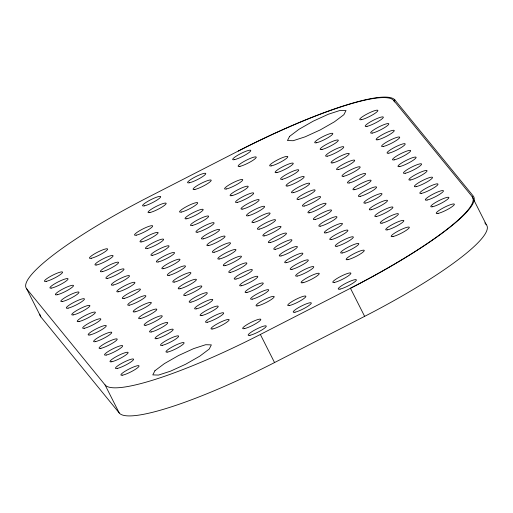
<?xml version="1.0" encoding="UTF-8"?>
<svg xmlns="http://www.w3.org/2000/svg" width="513" height="513" viewBox="0 0 513 513"><rect width="100%" height="100%" fill="white"/><g stroke="black" fill="none" stroke-linecap="round" stroke-linejoin="round"><path stroke-width="0.77" d="M239.584 150.38L148.366 197.159A155.76 25.977 -26.8 0 0 26.657 288.787L40.841 316.867L119.24 412.991A155.76 25.977 -26.8 0 0 274.545 362.556L364.634 316.354A155.76 25.977 -26.8 0 0 486.343 224.726L472.159 196.639L393.76 100.522A155.76 25.977 -26.8 0 0 238.455 150.957A156.394 26.08 -26.8 0 1 394.888 99.945M26.657 288.787L105.05 384.904A155.76 25.977 -26.8 0 0 260.36 334.47L350.45 288.274A156.394 26.08 -26.8 0 0 473.281 196.062L394.818 99.862L393.76 100.522L394.471 101.927M484.823 222.866L486.343 224.726M364.634 316.354L350.45 288.274A155.76 25.977 -26.8 0 0 472.159 196.639M260.36 334.47L274.545 362.556M105.05 384.904L119.24 412.991M40.841 316.867A155.76 25.977 -26.8 0 1 39.834 314.206M154.945 370.719L152.797 374.907L158.498 375.074L170.508 371.175L185.629 364.249L199.788 356.157L209.208 349.071L211.356 344.877L205.655 344.717L193.638 348.616L178.524 355.541L164.359 363.634L154.945 370.719M289.608 136.362L287.46 140.549L293.16 140.716L305.177 136.811L320.292 129.892L334.457 121.799L343.87 114.707L346.019 110.519L340.318 110.353L328.301 114.258L313.186 121.183L299.028 129.27L289.608 136.362M73.571 314.841A10.132 1.686 -26.8 0 0 89.179 306.838A10.132 1.686 -26.8 0 0 79.739 308.826A10.132 1.686 -26.8 0 0 73.571 314.841M196.441 308.826A10.132 1.686 -26.8 0 0 212.042 300.823A10.132 1.686 -26.8 0 0 202.603 302.817A10.132 1.686 -26.8 0 0 196.441 308.826M241.482 285.728A10.132 1.686 -26.8 0 0 257.084 277.725A10.132 1.686 -26.8 0 0 247.644 279.72A10.132 1.686 -26.8 0 0 241.482 285.728M118.618 291.737A10.132 1.686 -26.8 0 0 134.22 283.734A10.132 1.686 -26.8 0 0 124.781 285.728A10.132 1.686 -26.8 0 0 118.618 291.737M286.523 262.63A10.132 1.686 -26.8 0 0 302.131 254.628A10.132 1.686 -26.8 0 0 292.686 256.615A10.132 1.686 -26.8 0 0 286.523 262.63M163.66 268.639A10.132 1.686 -26.8 0 0 179.261 260.636A10.132 1.686 -26.8 0 0 169.822 262.63A10.132 1.686 -26.8 0 0 163.66 268.639M331.571 239.526A10.132 1.686 -26.8 0 0 347.173 231.53A10.132 1.686 -26.8 0 0 337.734 233.518A10.132 1.686 -26.8 0 0 331.571 239.526M208.701 245.541A10.132 1.686 -26.8 0 0 224.309 237.538A10.132 1.686 -26.8 0 0 214.87 239.526A10.132 1.686 -26.8 0 0 208.701 245.541M376.613 216.428A10.132 1.686 -26.8 0 0 392.214 208.425A10.132 1.686 -26.8 0 0 382.775 210.42A10.132 1.686 -26.8 0 0 376.613 216.428M253.749 222.437A10.132 1.686 -26.8 0 0 269.351 214.44A10.132 1.686 -26.8 0 0 259.911 216.428A10.132 1.686 -26.8 0 0 253.749 222.437M421.654 193.33A10.132 1.686 -26.8 0 0 437.262 185.328A10.132 1.686 -26.8 0 0 427.816 187.316A10.132 1.686 -26.8 0 0 421.654 193.33M117.278 368.424A10.132 1.686 -26.8 0 0 132.88 360.421A10.132 1.686 -26.8 0 0 123.441 362.415A10.132 1.686 -26.8 0 0 117.278 368.424M111.815 361.729A10.132 1.686 -26.8 0 0 127.416 353.726A10.132 1.686 -26.8 0 0 117.977 355.714A10.132 1.686 -26.8 0 0 111.815 361.729M298.79 199.339A10.132 1.686 -26.8 0 0 314.392 191.336A10.132 1.686 -26.8 0 0 304.953 193.33A10.132 1.686 -26.8 0 0 298.79 199.339M156.856 338.625A10.132 1.686 -26.8 0 0 172.464 330.622A10.132 1.686 -26.8 0 0 163.019 332.616A10.132 1.686 -26.8 0 0 156.856 338.625M343.832 176.241A10.132 1.686 -26.8 0 0 359.44 168.238A10.132 1.686 -26.8 0 0 349.994 170.226A10.132 1.686 -26.8 0 0 343.832 176.241M427.117 200.025A10.132 1.686 -26.8 0 0 442.725 192.022A10.132 1.686 -26.8 0 0 433.28 194.017A10.132 1.686 -26.8 0 0 427.117 200.025M388.88 153.137A10.132 1.686 -26.8 0 0 404.481 145.141A10.132 1.686 -26.8 0 0 395.042 147.128A10.132 1.686 -26.8 0 0 388.88 153.137M201.904 315.527A10.132 1.686 -26.8 0 0 217.506 307.524A10.132 1.686 -26.8 0 0 208.066 309.519A10.132 1.686 -26.8 0 0 201.904 315.527M246.945 292.429A10.132 1.686 -26.8 0 0 262.547 284.426A10.132 1.686 -26.8 0 0 253.108 286.414A10.132 1.686 -26.8 0 0 246.945 292.429M79.034 321.536A10.132 1.686 -26.8 0 0 94.642 313.533A10.132 1.686 -26.8 0 0 85.196 315.527A10.132 1.686 -26.8 0 0 79.034 321.536M291.987 269.325A10.132 1.686 -26.8 0 0 307.595 261.322A10.132 1.686 -26.8 0 0 298.149 263.316A10.132 1.686 -26.8 0 0 291.987 269.325M124.082 298.438A10.132 1.686 -26.8 0 0 139.683 290.435A10.132 1.686 -26.8 0 0 130.244 292.429A10.132 1.686 -26.8 0 0 124.082 298.438M337.035 246.227A10.132 1.686 -26.8 0 0 352.636 238.224A10.132 1.686 -26.8 0 0 343.197 240.219A10.132 1.686 -26.8 0 0 337.035 246.227M169.123 275.34A10.132 1.686 -26.8 0 0 184.725 267.337A10.132 1.686 -26.8 0 0 175.286 269.325A10.132 1.686 -26.8 0 0 169.123 275.34M382.076 223.129A10.132 1.686 -26.8 0 0 397.678 215.127A10.132 1.686 -26.8 0 0 388.238 217.114A10.132 1.686 -26.8 0 0 382.076 223.129M214.165 252.236A10.132 1.686 -26.8 0 0 229.773 244.233A10.132 1.686 -26.8 0 0 220.327 246.227A10.132 1.686 -26.8 0 0 214.165 252.236M259.212 229.138A10.132 1.686 -26.8 0 0 274.814 221.135A10.132 1.686 -26.8 0 0 265.375 223.129A10.132 1.686 -26.8 0 0 259.212 229.138M304.254 206.04A10.132 1.686 -26.8 0 0 319.856 198.037A10.132 1.686 -26.8 0 0 310.416 200.025A10.132 1.686 -26.8 0 0 304.254 206.04M162.32 345.326A10.132 1.686 -26.8 0 0 177.928 337.323A10.132 1.686 -26.8 0 0 168.482 339.317A10.132 1.686 -26.8 0 0 162.32 345.326M349.295 182.936A10.132 1.686 -26.8 0 0 364.903 174.933A10.132 1.686 -26.8 0 0 355.458 176.927A10.132 1.686 -26.8 0 0 349.295 182.936M122.742 375.125A10.132 1.686 -26.8 0 0 138.343 367.122A10.132 1.686 -26.8 0 0 128.904 369.11A10.132 1.686 -26.8 0 0 122.742 375.125M207.367 322.222A10.132 1.686 -26.8 0 0 222.969 314.225A10.132 1.686 -26.8 0 0 213.53 316.213A10.132 1.686 -26.8 0 0 207.367 322.222M394.343 159.838A10.132 1.686 -26.8 0 0 409.945 151.835A10.132 1.686 -26.8 0 0 400.506 153.829A10.132 1.686 -26.8 0 0 394.343 159.838M252.409 299.124A10.132 1.686 -26.8 0 0 268.01 291.121A10.132 1.686 -26.8 0 0 258.571 293.115A10.132 1.686 -26.8 0 0 252.409 299.124M84.498 328.237A10.132 1.686 -26.8 0 0 100.106 320.234A10.132 1.686 -26.8 0 0 90.66 322.222A10.132 1.686 -26.8 0 0 84.498 328.237M297.45 276.026A10.132 1.686 -26.8 0 0 313.058 268.023A10.132 1.686 -26.8 0 0 303.613 270.018A10.132 1.686 -26.8 0 0 297.45 276.026M129.545 305.132A10.132 1.686 -26.8 0 0 145.147 297.136A10.132 1.686 -26.8 0 0 135.708 299.124A10.132 1.686 -26.8 0 0 129.545 305.132M342.498 252.928A10.132 1.686 -26.8 0 0 358.1 244.925A10.132 1.686 -26.8 0 0 348.66 246.913A10.132 1.686 -26.8 0 0 342.498 252.928M174.587 282.035A10.132 1.686 -26.8 0 0 190.188 274.032A10.132 1.686 -26.8 0 0 180.749 276.026A10.132 1.686 -26.8 0 0 174.587 282.035M387.539 229.824A10.132 1.686 -26.8 0 0 403.141 221.821A10.132 1.686 -26.8 0 0 393.702 223.815A10.132 1.686 -26.8 0 0 387.539 229.824M219.628 258.937A10.132 1.686 -26.8 0 0 235.236 250.934A10.132 1.686 -26.8 0 0 225.791 252.928A10.132 1.686 -26.8 0 0 219.628 258.937M432.581 206.726A10.132 1.686 -26.8 0 0 448.189 198.723A10.132 1.686 -26.8 0 0 438.743 200.718A10.132 1.686 -26.8 0 0 432.581 206.726M264.676 235.839A10.132 1.686 -26.8 0 0 280.278 227.836A10.132 1.686 -26.8 0 0 270.838 229.824A10.132 1.686 -26.8 0 0 264.676 235.839M309.717 212.735A10.132 1.686 -26.8 0 0 325.319 204.732A10.132 1.686 -26.8 0 0 315.88 206.726A10.132 1.686 -26.8 0 0 309.717 212.735M167.783 352.021A10.132 1.686 -26.8 0 0 183.391 344.018A10.132 1.686 -26.8 0 0 173.945 346.012A10.132 1.686 -26.8 0 0 167.783 352.021M354.759 189.637A10.132 1.686 -26.8 0 0 370.367 181.634A10.132 1.686 -26.8 0 0 360.921 183.628A10.132 1.686 -26.8 0 0 354.759 189.637M212.831 328.923A10.132 1.686 -26.8 0 0 228.432 320.92A10.132 1.686 -26.8 0 0 218.993 322.914A10.132 1.686 -26.8 0 0 212.831 328.923M399.807 166.539A10.132 1.686 -26.8 0 0 415.408 158.536A10.132 1.686 -26.8 0 0 405.969 160.524A10.132 1.686 -26.8 0 0 399.807 166.539M257.872 305.825A10.132 1.686 -26.8 0 0 273.474 297.822A10.132 1.686 -26.8 0 0 264.035 299.81A10.132 1.686 -26.8 0 0 257.872 305.825M89.961 334.931A10.132 1.686 -26.8 0 0 105.569 326.928A10.132 1.686 -26.8 0 0 96.123 328.923A10.132 1.686 -26.8 0 0 89.961 334.931M302.914 282.721A10.132 1.686 -26.8 0 0 318.522 274.724A10.132 1.686 -26.8 0 0 309.076 276.712A10.132 1.686 -26.8 0 0 302.914 282.721M135.009 311.833A10.132 1.686 -26.8 0 0 150.61 303.831A10.132 1.686 -26.8 0 0 141.171 305.825A10.132 1.686 -26.8 0 0 135.009 311.833M347.961 259.623A10.132 1.686 -26.8 0 0 363.563 251.62A10.132 1.686 -26.8 0 0 354.124 253.614A10.132 1.686 -26.8 0 0 347.961 259.623M180.05 288.736A10.132 1.686 -26.8 0 0 195.652 280.733A10.132 1.686 -26.8 0 0 186.213 282.721A10.132 1.686 -26.8 0 0 180.05 288.736M393.003 236.525A10.132 1.686 -26.8 0 0 408.605 228.522A10.132 1.686 -26.8 0 0 399.165 230.51A10.132 1.686 -26.8 0 0 393.003 236.525M225.092 265.631A10.132 1.686 -26.8 0 0 240.7 257.635A10.132 1.686 -26.8 0 0 231.254 259.623A10.132 1.686 -26.8 0 0 225.092 265.631M438.044 213.421A10.132 1.686 -26.8 0 0 453.646 205.424A10.132 1.686 -26.8 0 0 444.207 207.412A10.132 1.686 -26.8 0 0 438.044 213.421M270.139 242.534A10.132 1.686 -26.8 0 0 285.741 234.531A10.132 1.686 -26.8 0 0 276.302 236.525A10.132 1.686 -26.8 0 0 270.139 242.534M334.591 282.394A10.132 1.686 -26.8 0 0 350.193 274.391A10.132 1.686 -26.8 0 0 340.754 276.385A10.132 1.686 -26.8 0 0 334.591 282.394M315.181 219.436A10.132 1.686 -26.8 0 0 330.782 211.433A10.132 1.686 -26.8 0 0 321.343 213.421A10.132 1.686 -26.8 0 0 315.181 219.436M289.544 305.491A10.132 1.686 -26.8 0 0 305.152 297.495A10.132 1.686 -26.8 0 0 295.706 299.483A10.132 1.686 -26.8 0 0 289.544 305.491M360.222 196.332A10.132 1.686 -26.8 0 0 375.83 188.335A10.132 1.686 -26.8 0 0 366.385 190.323A10.132 1.686 -26.8 0 0 360.222 196.332M244.502 328.596A10.132 1.686 -26.8 0 0 260.104 320.593A10.132 1.686 -26.8 0 0 250.665 322.581A10.132 1.686 -26.8 0 0 244.502 328.596M405.27 173.234A10.132 1.686 -26.8 0 0 420.872 165.231A10.132 1.686 -26.8 0 0 411.432 167.225A10.132 1.686 -26.8 0 0 405.27 173.234M340.048 289.095A10.132 1.686 -26.8 0 0 355.656 281.092A10.132 1.686 -26.8 0 0 346.217 283.08A10.132 1.686 -26.8 0 0 340.048 289.095M95.424 341.632A10.132 1.686 -26.8 0 0 111.032 333.63A10.132 1.686 -26.8 0 0 101.587 335.624A10.132 1.686 -26.8 0 0 95.424 341.632M295.007 312.193A10.132 1.686 -26.8 0 0 310.609 304.19A10.132 1.686 -26.8 0 0 301.169 306.184A10.132 1.686 -26.8 0 0 295.007 312.193M140.472 318.535A10.132 1.686 -26.8 0 0 156.074 310.532A10.132 1.686 -26.8 0 0 146.635 312.52A10.132 1.686 -26.8 0 0 140.472 318.535M249.966 335.29A10.132 1.686 -26.8 0 0 265.567 327.288A10.132 1.686 -26.8 0 0 256.128 329.282A10.132 1.686 -26.8 0 0 249.966 335.29M185.514 295.43A10.132 1.686 -26.8 0 0 201.115 287.427A10.132 1.686 -26.8 0 0 191.676 289.422A10.132 1.686 -26.8 0 0 185.514 295.43M230.555 272.332A10.132 1.686 -26.8 0 0 246.157 264.33A10.132 1.686 -26.8 0 0 236.717 266.324A10.132 1.686 -26.8 0 0 230.555 272.332M275.603 249.235A10.132 1.686 -26.8 0 0 291.204 241.232A10.132 1.686 -26.8 0 0 281.765 243.22A10.132 1.686 -26.8 0 0 275.603 249.235M320.644 226.13A10.132 1.686 -26.8 0 0 336.246 218.128A10.132 1.686 -26.8 0 0 326.807 220.122A10.132 1.686 -26.8 0 0 320.644 226.13M365.686 203.033A10.132 1.686 -26.8 0 0 381.287 195.03A10.132 1.686 -26.8 0 0 371.848 197.024A10.132 1.686 -26.8 0 0 365.686 203.033M410.727 179.935A10.132 1.686 -26.8 0 0 426.335 171.932A10.132 1.686 -26.8 0 0 416.896 173.92A10.132 1.686 -26.8 0 0 410.727 179.935M100.888 348.327A10.132 1.686 -26.8 0 0 116.489 340.331A10.132 1.686 -26.8 0 0 107.05 342.318A10.132 1.686 -26.8 0 0 100.888 348.327M145.929 325.229A10.132 1.686 -26.8 0 0 161.537 317.226A10.132 1.686 -26.8 0 0 152.098 319.221A10.132 1.686 -26.8 0 0 145.929 325.229M190.977 302.131A10.132 1.686 -26.8 0 0 206.579 294.129A10.132 1.686 -26.8 0 0 197.139 296.123A10.132 1.686 -26.8 0 0 190.977 302.131M236.018 279.027A10.132 1.686 -26.8 0 0 251.62 271.031A10.132 1.686 -26.8 0 0 242.181 273.019A10.132 1.686 -26.8 0 0 236.018 279.027M281.06 255.929A10.132 1.686 -26.8 0 0 296.668 247.926A10.132 1.686 -26.8 0 0 287.229 249.921A10.132 1.686 -26.8 0 0 281.06 255.929M326.108 232.831A10.132 1.686 -26.8 0 0 341.709 224.829A10.132 1.686 -26.8 0 0 332.27 226.823A10.132 1.686 -26.8 0 0 326.108 232.831M371.149 209.734A10.132 1.686 -26.8 0 0 386.751 201.731A10.132 1.686 -26.8 0 0 377.311 203.719A10.132 1.686 -26.8 0 0 371.149 209.734M416.19 186.629A10.132 1.686 -26.8 0 0 431.799 178.627A10.132 1.686 -26.8 0 0 422.359 180.621A10.132 1.686 -26.8 0 0 416.19 186.629M106.351 355.028A10.132 1.686 -26.8 0 0 121.953 347.025A10.132 1.686 -26.8 0 0 112.514 349.02A10.132 1.686 -26.8 0 0 106.351 355.028M151.393 331.93A10.132 1.686 -26.8 0 0 167.001 323.927A10.132 1.686 -26.8 0 0 157.555 325.915A10.132 1.686 -26.8 0 0 151.393 331.93M181.39 212.049A10.132 1.686 -26.8 0 0 196.992 204.046A10.132 1.686 -26.8 0 0 187.553 206.04A10.132 1.686 -26.8 0 0 181.39 212.049M226.432 188.951A10.132 1.686 -26.8 0 0 242.033 180.948A10.132 1.686 -26.8 0 0 232.594 182.936A10.132 1.686 -26.8 0 0 226.432 188.951M271.473 165.846A10.132 1.686 -26.8 0 0 287.081 157.844A10.132 1.686 -26.8 0 0 277.636 159.838A10.132 1.686 -26.8 0 0 271.473 165.846M239.943 166.347A10.132 1.686 -26.8 0 0 255.545 158.344A10.132 1.686 -26.8 0 0 246.105 160.338A10.132 1.686 -26.8 0 0 239.943 166.347M194.895 189.444A10.132 1.686 -26.8 0 0 210.503 181.442A10.132 1.686 -26.8 0 0 201.058 183.436A10.132 1.686 -26.8 0 0 194.895 189.444M149.854 212.549A10.132 1.686 -26.8 0 0 165.455 204.546A10.132 1.686 -26.8 0 0 156.016 206.534A10.132 1.686 -26.8 0 0 149.854 212.549M234.479 159.646A10.132 1.686 -26.8 0 0 250.081 151.643A10.132 1.686 -26.8 0 0 240.642 153.637A10.132 1.686 -26.8 0 0 234.479 159.646M189.432 182.75A10.132 1.686 -26.8 0 0 205.04 174.747A10.132 1.686 -26.8 0 0 195.594 176.735A10.132 1.686 -26.8 0 0 189.432 182.75M144.39 205.848A10.132 1.686 -26.8 0 0 159.992 197.845A10.132 1.686 -26.8 0 0 150.553 199.839A10.132 1.686 -26.8 0 0 144.39 205.848M46.26 281.348A10.132 1.686 -26.8 0 0 61.861 273.346A10.132 1.686 -26.8 0 0 52.422 275.34A10.132 1.686 -26.8 0 0 46.26 281.348M91.301 258.251A10.132 1.686 -26.8 0 0 106.903 250.248A10.132 1.686 -26.8 0 0 97.464 252.236A10.132 1.686 -26.8 0 0 91.301 258.251M136.343 235.146A10.132 1.686 -26.8 0 0 151.951 227.144A10.132 1.686 -26.8 0 0 142.505 229.138A10.132 1.686 -26.8 0 0 136.343 235.146M316.521 142.749A10.132 1.686 -26.8 0 0 332.123 134.746A10.132 1.686 -26.8 0 0 322.683 136.74A10.132 1.686 -26.8 0 0 316.521 142.749M361.562 119.651A10.132 1.686 -26.8 0 0 377.164 111.648A10.132 1.686 -26.8 0 0 367.725 113.636A10.132 1.686 -26.8 0 0 361.562 119.651M51.723 288.043A10.132 1.686 -26.8 0 0 67.325 280.047A10.132 1.686 -26.8 0 0 57.886 282.035A10.132 1.686 -26.8 0 0 51.723 288.043M96.765 264.945A10.132 1.686 -26.8 0 0 112.366 256.942A10.132 1.686 -26.8 0 0 102.927 258.937A10.132 1.686 -26.8 0 0 96.765 264.945M141.806 241.847A10.132 1.686 -26.8 0 0 157.414 233.845A10.132 1.686 -26.8 0 0 147.968 235.839A10.132 1.686 -26.8 0 0 141.806 241.847M186.854 218.743A10.132 1.686 -26.8 0 0 202.455 210.747A10.132 1.686 -26.8 0 0 193.016 212.735A10.132 1.686 -26.8 0 0 186.854 218.743M231.895 195.645A10.132 1.686 -26.8 0 0 247.497 187.643A10.132 1.686 -26.8 0 0 238.058 189.637A10.132 1.686 -26.8 0 0 231.895 195.645M276.937 172.548A10.132 1.686 -26.8 0 0 292.545 164.545A10.132 1.686 -26.8 0 0 283.099 166.539A10.132 1.686 -26.8 0 0 276.937 172.548M321.984 149.45A10.132 1.686 -26.8 0 0 337.586 141.447A10.132 1.686 -26.8 0 0 328.147 143.435A10.132 1.686 -26.8 0 0 321.984 149.45M367.026 126.345A10.132 1.686 -26.8 0 0 382.627 118.343A10.132 1.686 -26.8 0 0 373.188 120.337A10.132 1.686 -26.8 0 0 367.026 126.345M57.187 294.744A10.132 1.686 -26.8 0 0 72.788 286.741A10.132 1.686 -26.8 0 0 63.349 288.736A10.132 1.686 -26.8 0 0 57.187 294.744M102.228 271.646A10.132 1.686 -26.8 0 0 117.83 263.644A10.132 1.686 -26.8 0 0 108.39 265.631A10.132 1.686 -26.8 0 0 102.228 271.646M147.269 248.542A10.132 1.686 -26.8 0 0 162.877 240.539A10.132 1.686 -26.8 0 0 153.432 242.534A10.132 1.686 -26.8 0 0 147.269 248.542M192.317 225.444A10.132 1.686 -26.8 0 0 207.919 217.441A10.132 1.686 -26.8 0 0 198.48 219.436A10.132 1.686 -26.8 0 0 192.317 225.444M237.359 202.346A10.132 1.686 -26.8 0 0 252.96 194.344A10.132 1.686 -26.8 0 0 243.521 196.332A10.132 1.686 -26.8 0 0 237.359 202.346M282.4 179.242A10.132 1.686 -26.8 0 0 298.008 171.246A10.132 1.686 -26.8 0 0 288.562 173.234A10.132 1.686 -26.8 0 0 282.4 179.242M327.448 156.144A10.132 1.686 -26.8 0 0 343.05 148.142A10.132 1.686 -26.8 0 0 333.61 150.136A10.132 1.686 -26.8 0 0 327.448 156.144M372.489 133.047A10.132 1.686 -26.8 0 0 388.091 125.044A10.132 1.686 -26.8 0 0 378.652 127.032A10.132 1.686 -26.8 0 0 372.489 133.047M62.65 301.445A10.132 1.686 -26.8 0 0 78.252 293.442A10.132 1.686 -26.8 0 0 68.813 295.43A10.132 1.686 -26.8 0 0 62.65 301.445M107.692 278.341A10.132 1.686 -26.8 0 0 123.293 270.338A10.132 1.686 -26.8 0 0 113.854 272.332A10.132 1.686 -26.8 0 0 107.692 278.341M152.733 255.243A10.132 1.686 -26.8 0 0 168.341 247.24A10.132 1.686 -26.8 0 0 158.895 249.235A10.132 1.686 -26.8 0 0 152.733 255.243M197.781 232.145A10.132 1.686 -26.8 0 0 213.382 224.143A10.132 1.686 -26.8 0 0 203.943 226.13A10.132 1.686 -26.8 0 0 197.781 232.145M242.822 209.041A10.132 1.686 -26.8 0 0 258.424 201.038A10.132 1.686 -26.8 0 0 248.985 203.033A10.132 1.686 -26.8 0 0 242.822 209.041M287.864 185.943A10.132 1.686 -26.8 0 0 303.472 177.94A10.132 1.686 -26.8 0 0 294.026 179.935A10.132 1.686 -26.8 0 0 287.864 185.943M332.911 162.845A10.132 1.686 -26.8 0 0 348.513 154.843A10.132 1.686 -26.8 0 0 339.074 156.831A10.132 1.686 -26.8 0 0 332.911 162.845M377.953 139.741A10.132 1.686 -26.8 0 0 393.554 131.738A10.132 1.686 -26.8 0 0 384.115 133.733A10.132 1.686 -26.8 0 0 377.953 139.741M68.114 308.14A10.132 1.686 -26.8 0 0 83.715 300.137A10.132 1.686 -26.8 0 0 74.276 302.131A10.132 1.686 -26.8 0 0 68.114 308.14M113.155 285.042A10.132 1.686 -26.8 0 0 128.757 277.039A10.132 1.686 -26.8 0 0 119.317 279.034A10.132 1.686 -26.8 0 0 113.155 285.042M158.196 261.938A10.132 1.686 -26.8 0 0 173.798 253.941A10.132 1.686 -26.8 0 0 164.359 255.929A10.132 1.686 -26.8 0 0 158.196 261.938M203.244 238.84A10.132 1.686 -26.8 0 0 218.846 230.837A10.132 1.686 -26.8 0 0 209.407 232.831A10.132 1.686 -26.8 0 0 203.244 238.84M248.286 215.742A10.132 1.686 -26.8 0 0 263.887 207.739A10.132 1.686 -26.8 0 0 254.448 209.734A10.132 1.686 -26.8 0 0 248.286 215.742M293.327 192.644A10.132 1.686 -26.8 0 0 308.929 184.642A10.132 1.686 -26.8 0 0 299.489 186.629A10.132 1.686 -26.8 0 0 293.327 192.644M338.368 169.54A10.132 1.686 -26.8 0 0 353.976 161.537A10.132 1.686 -26.8 0 0 344.537 163.532A10.132 1.686 -26.8 0 0 338.368 169.54M383.416 146.442A10.132 1.686 -26.8 0 0 399.018 138.439A10.132 1.686 -26.8 0 0 389.579 140.434A10.132 1.686 -26.8 0 0 383.416 146.442"/></g></svg>
